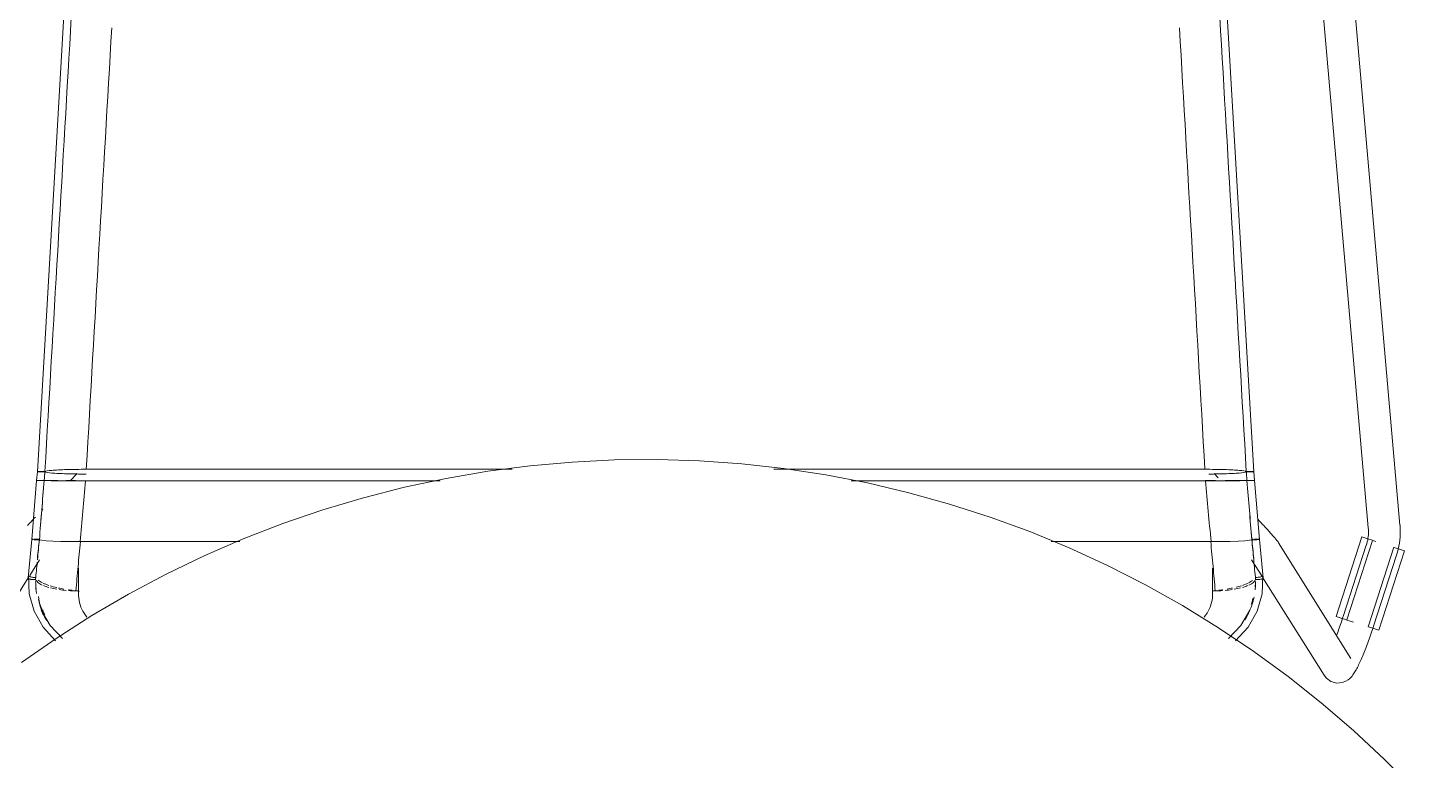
# Model space of a CAD drawing. Header units: millimetres. Extents: x 155927 to 326028, y -36033 to 97293.
# Drawn here: x 159678 to 160201, y 12592 to 12868 of the extents above; entities that cross this region are included whole.
import ezdxf

# ---------------------------------------------------------------- set-up
doc = ezdxf.new("R2010")
doc.units = ezdxf.units.MM
doc.header["$MEASUREMENT"] = 0
doc.layers.add('I-FURN', color=8, linetype='CONTINUOUS', lineweight=9)

msp = doc.modelspace()

# ---------------------------------------------------------------- linework, layer by layer
at = {"layer": 'I-FURN'}
for p, q in [((160195.83, 12680.44), (160156.88, 13123.77)), ((160146.58, 13103.89), (160183.88, 12679.39)), ((159681.88, 12700.57), (159701.16, 13032.48)), ((160140.68, 12700.57), (160121.4, 13032.48)), ((159883.62, 12704.2), (159867.69, 12702.77)), ((159899.6, 12704.99), (159883.62, 12704.2)), ((159915.6, 12705.13), (159899.6, 12704.99)), ((159931.59, 12704.64), (159915.6, 12705.13)), ((159947.55, 12703.51), (159931.59, 12704.64)), ((159963.45, 12701.74), (159947.55, 12703.51)), ((159681.87, 12700.57), (159681.6, 12697.21)), ((159681.94, 12700.6), (159681.88, 12700.57)), ((159681.88, 12700.57), (159681.94, 12700.54)), ((159682.13, 12700.62), (159681.94, 12700.6)), ((159681.94, 12700.54), (159682.13, 12700.51)), ((159682.42, 12700.64), (159682.13, 12700.62)), ((159682.13, 12700.51), (159682.43, 12700.49)), ((159682.8, 12700.66), (159682.42, 12700.64)), ((159682.43, 12700.49), (159682.81, 12700.47)), ((159683.25, 12700.67), (159682.8, 12700.66)), ((159682.81, 12700.47), (159683.26, 12700.46)), ((159683.74, 12700.68), (159683.25, 12700.67)), ((159683.26, 12700.46), (159683.75, 12700.46)), ((159684.24, 12700.68), (159683.74, 12700.68)), ((159683.75, 12700.46), (159684.25, 12700.46)), ((159684.71, 12700.67), (159684.24, 12700.68)), ((159684.25, 12700.46), (159684.72, 12700.47)), ((159685.6, 12700.88), (159684.71, 12700.67)), ((159684.72, 12700.47), (159685.62, 12700.26)), ((159687.35, 12701.07), (159685.6, 12700.88)), ((159685.62, 12700.26), (159687.37, 12700.07)), ((159689.85, 12701.23), (159687.35, 12701.07)), ((159687.37, 12700.07), (159689.87, 12699.9)), ((159692.98, 12701.36), (159689.85, 12701.23)), ((159689.87, 12699.9), (159692.99, 12699.78)), ((159696.54, 12701.43), (159692.98, 12701.36)), ((159692.99, 12699.78), (159696.54, 12699.7)), ((159696.84, 12699.82), (159694.27, 12697.15)), ((159700.33, 12701.46), (159696.54, 12701.43)), ((159696.54, 12699.7), (159700.22, 12699.67)), ((159860.9, 12701.46), (159700.33, 12701.46)), ((159700.33, 12701.46), (159860.9, 12701.46)), ((159836.05, 12698.02), (159820.4, 12694.7)), ((159851.82, 12700.71), (159836.05, 12698.02)), ((159867.69, 12702.77), (159851.82, 12700.71)), ((160122.23, 12701.46), (159959.63, 12701.46)), ((159959.63, 12701.46), (160122.23, 12701.46)), ((159979.27, 12699.34), (159963.45, 12701.74)), ((159994.98, 12696.3), (159979.27, 12699.34)), ((160126.02, 12701.43), (160122.23, 12701.46)), ((160123.77, 12699.68), (160126.02, 12699.7)), ((160127.19, 12698.29), (160125.72, 12699.82)), ((160129.58, 12701.36), (160126.02, 12701.43)), ((160126.02, 12699.7), (160129.57, 12699.78)), ((160129.57, 12699.78), (160132.69, 12699.9)), ((160132.71, 12701.23), (160129.58, 12701.36)), ((160132.69, 12699.9), (160135.19, 12700.07)), ((160135.21, 12701.07), (160132.71, 12701.23)), ((160135.19, 12700.07), (160136.94, 12700.26)), ((160136.96, 12700.88), (160135.21, 12701.07)), ((160136.94, 12700.26), (160137.84, 12700.47)), ((160137.85, 12700.67), (160136.96, 12700.88)), ((160137.84, 12700.47), (160138.31, 12700.46)), ((160138.32, 12700.68), (160137.85, 12700.67)), ((160138.31, 12700.46), (160138.81, 12700.46)), ((160138.82, 12700.68), (160138.32, 12700.68)), ((160138.81, 12700.46), (160139.3, 12700.46)), ((160139.31, 12700.67), (160138.82, 12700.68)), ((160139.3, 12700.46), (160139.75, 12700.47)), ((160139.76, 12700.66), (160139.31, 12700.67)), ((160139.75, 12700.47), (160140.13, 12700.49)), ((160140.14, 12700.64), (160139.76, 12700.66)), ((160140.13, 12700.49), (160140.43, 12700.51)), ((160140.43, 12700.62), (160140.14, 12700.64)), ((160140.62, 12700.6), (160140.43, 12700.62)), ((160140.43, 12700.51), (160140.62, 12700.54)), ((160140.68, 12700.57), (160140.62, 12700.6)), ((160140.62, 12700.54), (160140.68, 12700.57)), ((160140.69, 12700.57), (160140.96, 12697.21)), ((159679.78, 12675.01), (159681.6, 12697.21)), ((159681.67, 12697.21), (159681.6, 12697.21)), ((159681.6, 12697.21), (159681.67, 12697.21)), ((159681.67, 12697.21), (159681.6, 12697.21)), ((159681.6, 12697.21), (159681.67, 12697.21)), ((159681.86, 12697.2), (159681.67, 12697.21)), ((159681.67, 12697.21), (159681.86, 12697.21)), ((159681.86, 12697.21), (159681.67, 12697.21)), ((159681.67, 12697.21), (159681.85, 12697.2)), ((159681.85, 12697.2), (159682.15, 12697.2)), ((159681.86, 12697.21), (159682.15, 12697.21)), ((159682.15, 12697.21), (159681.86, 12697.21)), ((159682.15, 12697.2), (159681.86, 12697.2)), ((159682.15, 12697.21), (159682.54, 12697.22)), ((159682.53, 12697.22), (159682.15, 12697.21)), ((159682.53, 12697.2), (159682.15, 12697.2)), ((159682.15, 12697.2), (159682.53, 12697.2)), ((159682.99, 12697.22), (159682.53, 12697.22)), ((159682.98, 12697.2), (159682.53, 12697.2)), ((159682.53, 12697.2), (159682.98, 12697.2)), ((159682.54, 12697.22), (159682.99, 12697.22)), ((159683.47, 12697.2), (159682.98, 12697.2)), ((159682.98, 12697.2), (159683.47, 12697.2)), ((159682.99, 12697.22), (159683.48, 12697.22)), ((159683.48, 12697.22), (159682.99, 12697.22)), ((159683.97, 12697.2), (159683.47, 12697.2)), ((159683.47, 12697.2), (159683.97, 12697.2)), ((159683.48, 12697.22), (159683.98, 12697.22)), ((159683.97, 12697.22), (159683.48, 12697.22)), ((159684.44, 12697.22), (159683.97, 12697.22)), ((159684.44, 12697.2), (159683.97, 12697.2)), ((159683.97, 12697.2), (159684.44, 12697.2)), ((159683.98, 12697.22), (159684.45, 12697.22)), ((159685.33, 12697.19), (159684.44, 12697.2)), ((159684.44, 12697.2), (159685.32, 12697.19)), ((159685.32, 12697.19), (159687.07, 12697.17)), ((159687.07, 12697.17), (159685.33, 12697.19)), ((159685.34, 12697.23), (159687.1, 12697.24)), ((159687.09, 12697.24), (159685.34, 12697.23)), ((159687.07, 12697.17), (159689.58, 12697.16)), ((159689.57, 12697.16), (159687.08, 12697.17)), ((159689.59, 12697.26), (159687.09, 12697.24)), ((159687.1, 12697.24), (159689.59, 12697.26)), ((159692.71, 12697.15), (159689.58, 12697.16)), ((159689.58, 12697.16), (159692.71, 12697.15)), ((159696.27, 12697.27), (159692.71, 12697.26)), ((159696.28, 12697.15), (159692.71, 12697.15)), ((159692.71, 12697.15), (159696.28, 12697.15)), ((159692.72, 12697.26), (159696.27, 12697.27)), ((159700.06, 12697.15), (159696.28, 12697.15)), ((159696.28, 12697.15), (159700.06, 12697.15)), ((159833.8, 12697.15), (159700.06, 12697.15)), ((159700.06, 12697.15), (159833.8, 12697.15)), ((159820.4, 12694.7), (159804.89, 12690.75)), ((160122.5, 12697.15), (159988.86, 12697.15)), ((159988.86, 12697.15), (160122.5, 12697.15)), ((160010.55, 12692.64), (159994.98, 12696.3)), ((160025.97, 12688.36), (160010.55, 12692.64)), ((160126.28, 12697.15), (160122.5, 12697.15)), ((160122.5, 12697.15), (160126.28, 12697.15)), ((160122.51, 12697.27), (160126.29, 12697.27)), ((160126.29, 12697.27), (160122.51, 12697.27)), ((160129.85, 12697.15), (160126.28, 12697.15)), ((160126.28, 12697.15), (160129.85, 12697.15)), ((160129.84, 12697.26), (160132.97, 12697.26)), ((160132.97, 12697.26), (160129.85, 12697.26)), ((160132.98, 12697.16), (160129.85, 12697.15)), ((160129.85, 12697.15), (160132.98, 12697.16)), ((160132.97, 12697.26), (160135.46, 12697.24)), ((160135.47, 12697.24), (160132.97, 12697.26)), ((160135.48, 12697.17), (160132.98, 12697.16)), ((160132.98, 12697.16), (160135.49, 12697.17)), ((160135.46, 12697.24), (160137.22, 12697.23)), ((160137.22, 12697.23), (160135.47, 12697.24)), ((160137.23, 12697.19), (160135.49, 12697.17)), ((160135.49, 12697.17), (160137.24, 12697.19)), ((160138.12, 12697.2), (160137.23, 12697.19)), ((160137.24, 12697.19), (160138.12, 12697.2)), ((160138.11, 12697.22), (160138.58, 12697.22)), ((160138.59, 12697.22), (160138.12, 12697.22)), ((160138.59, 12697.2), (160138.12, 12697.2)), ((160138.12, 12697.2), (160138.59, 12697.2)), ((160138.58, 12697.22), (160139.08, 12697.22)), ((160139.08, 12697.22), (160138.59, 12697.22)), ((160139.09, 12697.2), (160138.59, 12697.2)), ((160138.59, 12697.2), (160139.09, 12697.2)), ((160139.08, 12697.22), (160139.57, 12697.22)), ((160139.57, 12697.22), (160139.08, 12697.22)), ((160139.58, 12697.2), (160139.09, 12697.2)), ((160139.09, 12697.2), (160139.58, 12697.2)), ((160139.57, 12697.22), (160140.02, 12697.22)), ((160140.03, 12697.22), (160139.57, 12697.22)), ((160140.03, 12697.2), (160139.58, 12697.2)), ((160139.58, 12697.2), (160140.03, 12697.2)), ((160140.02, 12697.22), (160140.41, 12697.21)), ((160140.41, 12697.21), (160140.03, 12697.22)), ((160140.41, 12697.2), (160140.03, 12697.2)), ((160140.03, 12697.2), (160140.41, 12697.2)), ((160140.7, 12697.2), (160140.41, 12697.2)), ((160140.41, 12697.2), (160140.71, 12697.2)), ((160140.89, 12697.21), (160140.96, 12697.21)), ((160140.96, 12697.21), (160140.89, 12697.21)), ((160140.89, 12697.21), (160140.96, 12697.21)), ((160140.96, 12697.21), (160140.89, 12697.21)), ((160142.78, 12675.01), (160140.96, 12697.21)), ((159804.89, 12690.75), (159789.56, 12686.19)), ((160041.2, 12683.47), (160025.97, 12688.36)), ((159679.8, 12682.05), (159680.24, 12682.52)), ((159680.24, 12682.52), (159680.69, 12683)), ((159680.69, 12683), (159681.15, 12683.48)), ((159683.5, 12685.97), (159683.99, 12686.47)), ((159789.56, 12686.19), (159774.42, 12681.02)), ((160056.22, 12677.97), (160041.2, 12683.47)), ((160142.76, 12682.05), (160142.32, 12682.52)), ((159678.13, 12680.25), (159678.53, 12680.69)), ((159678.53, 12680.69), (159678.95, 12681.13)), ((159678.95, 12681.13), (159679.37, 12681.59)), ((159679.37, 12681.59), (159679.8, 12682.05)), ((159774.42, 12681.02), (159759.5, 12675.24)), ((160071.02, 12671.88), (160056.22, 12677.97)), ((160143.19, 12681.59), (160142.76, 12682.05)), ((160143.61, 12681.13), (160143.19, 12681.59)), ((160144.03, 12680.69), (160143.61, 12681.13)), ((160144.43, 12680.25), (160144.03, 12680.69)), ((160144.82, 12679.83), (160144.43, 12680.25)), ((160145.2, 12679.41), (160144.82, 12679.83)), ((160145.57, 12679.01), (160145.2, 12679.41)), ((160145.93, 12678.62), (160145.57, 12679.01)), ((160146.27, 12678.24), (160145.93, 12678.62)), ((160146.6, 12677.88), (160146.27, 12678.24)), ((160146.91, 12677.53), (160146.6, 12677.88)), ((160147.22, 12677.19), (160146.91, 12677.53)), ((160147.5, 12676.87), (160147.22, 12677.19)), ((160183.88, 12679.39), (160183.92, 12678.73)), ((160183.93, 12677.41), (160183.9, 12676.75)), ((160183.92, 12678.73), (160183.94, 12678.07)), ((160183.94, 12678.07), (160183.93, 12677.41)), ((160195.84, 12680.39), (160195.83, 12680.44)), ((160195.91, 12679.25), (160195.84, 12680.39)), ((160195.86, 12675.83), (160195.92, 12676.97)), ((160195.94, 12678.11), (160195.91, 12679.25)), ((160195.92, 12676.97), (160195.94, 12678.11)), ((159678.35, 12660.52), (159679.77, 12675.01)), ((159679.84, 12675.03), (159679.77, 12675.01)), ((159679.77, 12675.01), (159679.84, 12674.98)), ((159679.78, 12675.01), (159679.84, 12675.03)), ((159679.84, 12674.98), (159679.78, 12675.01)), ((159680.02, 12675.06), (159679.84, 12675.03)), ((159679.84, 12675.03), (159680.03, 12675.06)), ((159679.84, 12674.98), (159680.03, 12674.96)), ((159680.32, 12675.08), (159680.02, 12675.06)), ((159680.03, 12675.06), (159680.32, 12675.08)), ((159680.03, 12674.96), (159680.33, 12674.94)), ((159680.33, 12674.94), (159680.03, 12674.96)), ((159680.33, 12674.94), (159680.71, 12674.92)), ((159680.71, 12674.92), (159680.33, 12674.94)), ((159681.15, 12675.11), (159680.7, 12675.1)), ((159680.7, 12675.1), (159681.15, 12675.11)), ((159680.71, 12674.92), (159681.16, 12674.91)), ((159681.17, 12674.91), (159680.71, 12674.92)), ((159681.64, 12675.11), (159681.15, 12675.11)), ((159681.15, 12675.11), (159681.64, 12675.11)), ((159681.16, 12674.91), (159681.65, 12674.9)), ((159681.66, 12674.9), (159681.17, 12674.91)), ((159682.14, 12675.11), (159681.64, 12675.11)), ((159681.64, 12675.11), (159682.14, 12675.11)), ((159681.65, 12674.9), (159682.15, 12674.91)), ((159682.16, 12674.91), (159681.66, 12674.9)), ((159682.61, 12675.1), (159682.14, 12675.11)), ((159682.14, 12675.11), (159682.61, 12675.1)), ((159682.15, 12674.91), (159682.62, 12674.92)), ((159682.63, 12674.92), (159682.16, 12674.91)), ((159682.62, 12674.92), (159683.51, 12674.72)), ((159683.51, 12674.72), (159682.63, 12674.92)), ((159685.23, 12674.55), (159683.51, 12674.72)), ((159683.51, 12674.72), (159685.25, 12674.54)), ((159687.69, 12674.39), (159685.25, 12674.54)), ((159685.25, 12674.54), (159687.73, 12674.39)), ((159690.76, 12674.28), (159687.72, 12674.39)), ((159687.73, 12674.39), (159690.83, 12674.28)), ((159694.27, 12674.21), (159690.82, 12674.28)), ((159690.83, 12674.28), (159694.26, 12674.21)), ((159694.36, 12674.2), (159698.12, 12674.18)), ((159698, 12674.18), (159694.36, 12674.2)), ((159698.12, 12674.18), (159758.24, 12674.18)), ((159758.24, 12674.18), (159698.12, 12674.18)), ((159759.5, 12675.24), (159744.82, 12668.88)), ((160064.32, 12674.18), (160124.44, 12674.18)), ((160124.44, 12674.18), (160064.32, 12674.18)), ((160085.55, 12665.2), (160071.02, 12671.88)), ((160124.44, 12674.18), (160128.2, 12674.2)), ((160128.2, 12674.2), (160124.56, 12674.18)), ((160131.74, 12674.28), (160128.29, 12674.21)), ((160128.3, 12674.21), (160131.73, 12674.28)), ((160131.73, 12674.28), (160134.83, 12674.39)), ((160134.87, 12674.39), (160131.8, 12674.28)), ((160134.83, 12674.39), (160137.31, 12674.54)), ((160137.31, 12674.54), (160134.87, 12674.39)), ((160137.31, 12674.54), (160139.05, 12674.72)), ((160139.05, 12674.72), (160137.33, 12674.55)), ((160139.93, 12674.92), (160139.05, 12674.72)), ((160139.05, 12674.72), (160139.94, 12674.92)), ((160140.4, 12674.91), (160139.93, 12674.92)), ((160139.94, 12674.92), (160140.41, 12674.91)), ((160140.42, 12675.11), (160139.95, 12675.1)), ((160139.95, 12675.1), (160140.42, 12675.11)), ((160140.9, 12674.9), (160140.4, 12674.91)), ((160140.41, 12674.91), (160140.91, 12674.9)), ((160141.39, 12674.91), (160140.9, 12674.9)), ((160140.91, 12674.9), (160141.4, 12674.91)), ((160141.41, 12675.11), (160140.92, 12675.11)), ((160140.92, 12675.11), (160141.41, 12675.11)), ((160141.85, 12674.92), (160141.39, 12674.91)), ((160141.4, 12674.91), (160141.85, 12674.92)), ((160141.86, 12675.1), (160141.41, 12675.11)), ((160141.41, 12675.11), (160141.86, 12675.1)), ((160141.85, 12674.92), (160142.23, 12674.94)), ((160142.23, 12674.94), (160141.85, 12674.92)), ((160142.24, 12675.08), (160141.86, 12675.1)), ((160141.86, 12675.1), (160142.24, 12675.08)), ((160142.23, 12674.94), (160142.53, 12674.96)), ((160142.53, 12674.96), (160142.23, 12674.94)), ((160142.54, 12675.06), (160142.24, 12675.08)), ((160142.24, 12675.08), (160142.53, 12675.06)), ((160142.53, 12675.06), (160142.72, 12675.03)), ((160142.53, 12674.96), (160142.72, 12674.98)), ((160142.72, 12675.03), (160142.54, 12675.06)), ((160142.79, 12675.01), (160142.72, 12675.03)), ((160142.72, 12675.03), (160142.78, 12675.01)), ((160142.78, 12675.01), (160142.72, 12674.98)), ((160142.72, 12674.98), (160142.79, 12675.01)), ((160144.21, 12660.52), (160142.79, 12675.01)), ((160147.78, 12676.56), (160147.5, 12676.87)), ((160148.03, 12676.27), (160147.78, 12676.56)), ((160148.28, 12675.99), (160148.03, 12676.27)), ((160148.51, 12675.72), (160148.28, 12675.99)), ((160148.72, 12675.47), (160148.51, 12675.72)), ((160148.92, 12675.23), (160148.72, 12675.47)), ((160149.11, 12675), (160148.92, 12675.23)), ((160149.29, 12674.77), (160149.11, 12675)), ((160149.47, 12674.55), (160149.29, 12674.77)), ((160149.64, 12674.32), (160149.47, 12674.55)), ((160149.82, 12674.07), (160149.64, 12674.32)), ((160150.04, 12673.74), (160149.82, 12674.07)), ((160177.34, 12630.16), (160150.04, 12673.74)), ((160181.39, 12675.98), (160171.7, 12645.97)), ((160183.13, 12672.83), (160174.42, 12646.02)), ((160175.74, 12644.66), (160185.43, 12674.67)), ((160181.39, 12675.98), (160183.34, 12675.35)), ((160183.14, 12672.86), (160183.13, 12672.83)), ((160183.33, 12673.49), (160183.14, 12672.86)), ((160183.5, 12674.13), (160183.33, 12673.49)), ((160183.34, 12675.35), (160185.31, 12674.71)), ((160183.64, 12674.78), (160183.5, 12674.13)), ((160183.75, 12675.43), (160183.64, 12674.78)), ((160183.84, 12676.09), (160183.75, 12675.43)), ((160193.5, 12672.07), (160183.81, 12642.06)), ((160183.9, 12676.75), (160183.84, 12676.09)), ((160185.53, 12674.64), (160186.69, 12674.26)), ((160193.62, 12672.03), (160195.59, 12671.39)), ((160195.16, 12671.32), (160195.4, 12672.44)), ((160195.4, 12672.44), (160195.6, 12673.56)), ((160195.6, 12673.56), (160195.76, 12674.69)), ((160195.76, 12674.69), (160195.86, 12675.83)), ((159678.99, 12661.46), (159682.69, 12667.37)), ((159744.82, 12668.88), (159730.41, 12661.93)), ((160139.87, 12667.37), (160143.91, 12660.92)), ((160185.83, 12642.31), (160194.54, 12669.12)), ((160197.54, 12670.76), (160187.86, 12640.75)), ((160194.54, 12669.12), (160194.87, 12670.21)), ((160194.87, 12670.21), (160195.16, 12671.32)), ((160195.59, 12671.39), (160197.54, 12670.76)), ((159678.47, 12661.41), (159678.76, 12654.5)), ((159697.41, 12664.14), (159697.41, 12654.38)), ((159730.41, 12661.93), (159716.29, 12654.41)), ((160099.81, 12657.94), (160085.55, 12665.2)), ((160125.15, 12654.38), (160125.15, 12664.14)), ((160144.09, 12661.41), (160143.8, 12654.5)), ((159655.39, 12623.79), (159678.42, 12660.55)), ((160113.77, 12650.12), (160099.81, 12657.94)), ((160144.14, 12660.55), (160167.17, 12623.79)), ((159678.76, 12654.5), (159680.63, 12647.98)), ((159697.47, 12655.63), (159696.42, 12655.63)), ((159716.29, 12654.41), (159702.48, 12646.33)), ((160126.14, 12655.63), (160125.09, 12655.63)), ((160143.8, 12654.5), (160141.93, 12647.98)), ((159680.63, 12647.98), (159684.02, 12641.97)), ((159683.34, 12648.38), (159686.71, 12642.55)), ((159702.48, 12646.33), (159689, 12637.71)), ((160127.4, 12641.75), (160113.77, 12650.12)), ((160139.22, 12648.38), (160135.85, 12642.55)), ((160141.93, 12647.98), (160138.54, 12641.97)), ((160173.65, 12645.34), (160171.7, 12645.97)), ((160174.08, 12645), (160174.31, 12645.69)), ((160174.31, 12645.69), (160174.42, 12646.02)), ((159684.02, 12641.97), (159688.77, 12636.82)), ((159686.71, 12642.55), (159691.39, 12637.64)), ((160140.69, 12632.83), (160127.4, 12641.75)), ((160135.85, 12642.55), (160131.17, 12637.64)), ((160138.54, 12641.97), (160133.79, 12636.82)), ((160172.21, 12639.66), (160172.45, 12640.3)), ((160172.45, 12640.3), (160172.68, 12640.95)), ((160172.68, 12640.95), (160172.92, 12641.6)), ((160172.92, 12641.6), (160173.15, 12642.27)), ((160173.15, 12642.27), (160173.39, 12642.94)), ((160173.39, 12642.94), (160173.62, 12643.62)), ((160173.62, 12643.62), (160173.85, 12644.31)), ((160175.62, 12644.7), (160173.65, 12645.34)), ((160173.85, 12644.31), (160174.08, 12645)), ((160175.84, 12644.63), (160178.32, 12643.83)), ((160185.9, 12641.38), (160183.93, 12642.02)), ((160184.94, 12639.64), (160185.19, 12640.38)), ((160185.19, 12640.38), (160185.44, 12641.11)), ((160185.44, 12641.11), (160185.68, 12641.85)), ((160185.68, 12641.85), (160185.83, 12642.31)), ((160187.86, 12640.75), (160185.9, 12641.38)), ((159689, 12637.71), (159675.88, 12628.56)), ((160171.98, 12639.04), (160172.21, 12639.66)), ((160183.17, 12634.71), (160183.42, 12635.38)), ((160183.42, 12635.38), (160183.68, 12636.07)), ((160183.68, 12636.07), (160183.93, 12636.77)), ((160183.93, 12636.77), (160184.19, 12637.48)), ((160184.19, 12637.48), (160184.44, 12638.19)), ((160184.44, 12638.19), (160184.69, 12638.92)), ((160184.69, 12638.92), (160184.94, 12639.64)), ((160153.61, 12623.4), (160140.69, 12632.83)), ((160181.17, 12629.77), (160181.42, 12630.34)), ((160181.42, 12630.34), (160181.66, 12630.92)), ((160181.66, 12630.92), (160181.91, 12631.51)), ((160181.91, 12631.51), (160182.16, 12632.12)), ((160182.16, 12632.12), (160182.41, 12632.75)), ((160182.41, 12632.75), (160182.66, 12633.39)), ((160182.66, 12633.39), (160182.91, 12634.04)), ((160182.91, 12634.04), (160183.17, 12634.71)), ((160178.35, 12624.32), (160178.6, 12624.7)), ((160178.6, 12624.7), (160178.84, 12625.1)), ((160178.84, 12625.1), (160179.08, 12625.5)), ((160179.08, 12625.5), (160179.31, 12625.91)), ((160179.31, 12625.91), (160179.54, 12626.33)), ((160179.54, 12626.33), (160179.77, 12626.77)), ((160179.77, 12626.77), (160180, 12627.23)), ((160180, 12627.23), (160180.23, 12627.7)), ((160180.23, 12627.7), (160180.46, 12628.19)), ((160180.46, 12628.19), (160180.7, 12628.7)), ((160180.7, 12628.7), (160180.93, 12629.23)), ((160180.93, 12629.23), (160181.17, 12629.77)), ((160166.14, 12613.45), (160153.61, 12623.4)), ((160168.07, 12622.66), (160167.17, 12623.79)), ((160168.07, 12622.66), (160169.8, 12621.44)), ((160169.8, 12621.44), (160172.03, 12620.85)), ((160172.03, 12620.85), (160174, 12621.03)), ((160174, 12621.03), (160175.38, 12621.55)), ((160175.38, 12621.55), (160176.29, 12622.11)), ((160176.29, 12622.11), (160176.92, 12622.63)), ((160176.92, 12622.63), (160177.39, 12623.1)), ((160177.39, 12623.1), (160177.76, 12623.52)), ((160177.76, 12623.52), (160178.07, 12623.93)), ((160178.07, 12623.93), (160178.35, 12624.32)), ((160178.27, 12603.01), (160166.14, 12613.45)), ((160189.96, 12592.1), (160178.27, 12603.01)), ((160201.21, 12580.73), (160189.96, 12592.1))]:
    msp.add_line(p, q, dxfattribs=at)
for points in [[(159704.03, 13032.67), (159700.81, 12977.43), (159694.37, 12866.83), (159687.93, 12756.07), (159684.71, 12700.67)], [(160118.53, 13032.67), (160121.75, 12977.43), (160128.19, 12866.83), (160134.63, 12756.07), (160137.85, 12700.67)], [(159700.33, 12701.46), (159703.52, 12756.99), (159706.72, 12812.52), (159709.92, 12867.95)], [(160112.65, 12867.95), (160115.84, 12812.49), (160119.04, 12756.99), (160122.23, 12701.46)], [(159684.72, 12700.47), (159684.12, 12700.45), (159682.61, 12700.45), (159681.87, 12700.53), (159681.87, 12700.57)], [(159684.44, 12697.2), (159684.48, 12697.78), (159684.57, 12698.93), (159684.66, 12700.09), (159684.71, 12700.67)], [(159684.45, 12697.22), (159684.49, 12697.76), (159684.58, 12698.84), (159684.67, 12699.93), (159684.72, 12700.47)], [(160138.11, 12697.22), (160138.07, 12697.76), (160137.98, 12698.84), (160137.89, 12699.93), (160137.84, 12700.47)], [(160138.12, 12697.2), (160138.08, 12697.78), (160137.99, 12698.93), (160137.9, 12700.09), (160137.85, 12700.67)], [(159684.44, 12697.2), (159684.14, 12693.48), (159683.53, 12686.05), (159682.93, 12678.62), (159682.63, 12674.92)], [(159699.03, 12685.65), (159699.38, 12689.48), (159699.72, 12693.31), (159700.06, 12697.15)], [(160122.5, 12697.15), (160122.84, 12693.31), (160123.18, 12689.48), (160123.53, 12685.65)], [(160138.12, 12697.2), (160138.42, 12693.48), (160139.03, 12686.05), (160139.63, 12678.62), (160139.93, 12674.92)], [(160138.64, 12690.89), (160138.67, 12690.48), (160138.71, 12690.07), (160138.74, 12689.66)], [(159698, 12674.18), (159698.35, 12678), (159698.69, 12681.82), (159699.03, 12685.65)], [(160123.53, 12685.65), (160123.87, 12681.82), (160124.21, 12678), (160124.56, 12674.18)], [(160139.04, 12686.05), (160139.34, 12682.4), (160139.65, 12678.75), (160139.95, 12675.1)], [(159681.9, 12667.38), (159682.14, 12669.87), (159682.38, 12672.39), (159682.62, 12674.92)], [(159681.9, 12668.02), (159682.13, 12670.3), (159682.36, 12672.6), (159682.59, 12674.91)], [(159696.42, 12655.63), (159696.68, 12658.65), (159697.22, 12664.79), (159697.81, 12671.04), (159698.12, 12674.18)], [(160126.14, 12655.63), (160125.88, 12658.65), (160125.34, 12664.79), (160124.75, 12671.04), (160124.44, 12674.18)], [(160141.37, 12659.96), (160141.13, 12662.4), (160140.66, 12667.35), (160140.18, 12672.39), (160139.94, 12674.92)], [(160140.66, 12668.02), (160140.42, 12670.36), (160140.19, 12672.73), (160139.95, 12675.1)], [(159681.19, 12659.96), (159681.4, 12662.12), (159681.61, 12664.31), (159681.82, 12666.51)], [(159678.53, 12661.26), (159678.57, 12661.22), (159678.7, 12661.13), (159678.99, 12660.99), (159679.38, 12660.88), (159679.84, 12660.78), (159680.33, 12660.72), (159680.83, 12660.68), (159681.14, 12660.69), (159681.29, 12660.69)], [(159683.74, 12657.79), (159683.04, 12658.12), (159681.9, 12658.82), (159681.33, 12659.57), (159681.19, 12659.96)], [(159681.23, 12659.13), (159681.24, 12658.23), (159681.3, 12657.33), (159681.41, 12656.44)], [(159681.53, 12654.68), (159681.34, 12655.91), (159681.3, 12657.17), (159681.3, 12658.43)], [(159682.2, 12659.61), (159682.61, 12659.28), (159683.13, 12658.96), (159683.77, 12658.65)], [(159684.02, 12658.53), (159684.65, 12658.24), (159685.4, 12657.96), (159686.22, 12657.7)], [(159686.17, 12656.91), (159685.44, 12657.11), (159684.8, 12657.35), (159684.2, 12657.59)], [(159686.64, 12657.54), (159687.44, 12657.29), (159688.32, 12657.06), (159689.24, 12656.84)], [(159689.22, 12656.23), (159688.38, 12656.37), (159687.57, 12656.54), (159686.83, 12656.72)], [(159689.9, 12656.69), (159690.54, 12656.55), (159691.21, 12656.41), (159691.89, 12656.29)], [(159692.71, 12655.79), (159691.81, 12655.87), (159690.92, 12655.97), (159690.07, 12656.09)], [(159693.58, 12656.04), (159694.06, 12655.98), (159694.53, 12655.92), (159695.01, 12655.87)], [(160127.55, 12655.86), (160128.03, 12655.92), (160128.5, 12655.98), (160128.96, 12656.04)], [(160132.49, 12656.09), (160131.64, 12655.97), (160130.77, 12655.85), (160129.86, 12655.79)], [(160130.67, 12656.31), (160131.35, 12656.42), (160132, 12656.55), (160132.66, 12656.69)], [(160135.72, 12656.73), (160134.98, 12656.54), (160134.18, 12656.38), (160133.34, 12656.23)], [(160133.98, 12657), (160134.66, 12657.17), (160135.36, 12657.35), (160136, 12657.54)], [(160136.37, 12657.69), (160137.18, 12657.95), (160137.99, 12658.24), (160138.54, 12658.53)], [(160138.37, 12657.59), (160137.79, 12657.35), (160137.13, 12657.11), (160136.39, 12656.91)], [(160138.79, 12658.65), (160139.43, 12658.96), (160139.82, 12659.28), (160140.15, 12659.6)], [(160141.37, 12659.96), (160141.23, 12659.57), (160140.66, 12658.82), (160139.52, 12658.12), (160138.83, 12657.79)], [(160141.34, 12658.43), (160141.33, 12657.6), (160141.29, 12656.78), (160141.21, 12655.96)], [(160141.23, 12657.18), (160141.29, 12657.83), (160141.3, 12658.48), (160141.29, 12659.13)], [(159696.42, 12655.63), (159695.47, 12655.63), (159694.55, 12655.67), (159693.64, 12655.72)], [(159697.42, 12654.11), (159697.41, 12654.61), (159697.42, 12655.12), (159697.47, 12655.63)], [(160125.09, 12655.63), (160125.14, 12655.12), (160125.16, 12654.61), (160125.15, 12654.1)], [(160128.93, 12655.72), (160128.02, 12655.67), (160127.09, 12655.63), (160126.14, 12655.63)], [(160139.71, 12650.56), (160139.97, 12651.27), (160140.15, 12652), (160140.28, 12652.73)]]:
    msp.add_open_spline(points, degree=3, dxfattribs=at)
for points, knots in [([(159681.87, 12700.57), (159681.87, 12700.59), (159682.01, 12700.61), (159682.4, 12700.65), (159682.79, 12700.66), (159683.24, 12700.67), (159683.74, 12700.68), (159684.24, 12700.68), (159684.56, 12700.67), (159684.71, 12700.67)], [-0.498493, -0.498493, -0.498493, -0.498493, -0.375, -0.3125, -0.25, -0.1875, -0.125, -0.0625, 0, 0, 0, 0]), ([(159684.71, 12700.67), (159684.99, 12700.81), (159686.37, 12701.02), (159689.73, 12701.24), (159692.9, 12701.37), (159696.5, 12701.44), (159699.05, 12701.46), (159700.33, 12701.46)], [-1, -1, -1, -1, -0.666667, -0.5, -0.333333, -0.166667, 0, 0, 0, 0]), ([(159700.22, 12699.67), (159697.7, 12699.68), (159693.93, 12699.73), (159689.75, 12699.9), (159686.4, 12700.12), (159685.01, 12700.32), (159684.72, 12700.47)], [-0.996036, -0.996036, -0.996036, -0.996036, -0.6666667, -0.5, -0.3333333, 0, 0, 0, 0]), ([(160122.23, 12701.46), (160123.51, 12701.46), (160126.06, 12701.44), (160129.66, 12701.37), (160132.83, 12701.24), (160136.19, 12701.02), (160137.57, 12700.81), (160137.85, 12700.67)], [-1, -1, -1, -1, -0.833333, -0.666667, -0.5, -0.333333, 0, 0, 0, 0]), ([(160137.84, 12700.47), (160137.55, 12700.32), (160136.16, 12700.12), (160132.81, 12699.9), (160129.65, 12699.77), (160126.54, 12699.7), (160124.53, 12699.68), (160123.77, 12699.68)], [-1, -1, -1, -1, -0.6666667, -0.5, -0.3333333, -0.1666667, -0.0664381, -0.0664381, -0.0664381, -0.0664381]), ([(160140.69, 12700.57), (160140.69, 12700.55), (160140.55, 12700.52), (160140.15, 12700.49), (160139.77, 12700.47), (160139.31, 12700.46), (160138.81, 12700.46), (160138.31, 12700.46), (160137.99, 12700.46), (160137.84, 12700.47)], [-0.5, -0.5, -0.5, -0.5, -0.375, -0.3125, -0.25, -0.1875, -0.125, -0.0625, 0, 0, 0, 0]), ([(160137.85, 12700.67), (160138.07, 12700.67), (160138.57, 12700.68), (160139.2, 12700.68), (160139.66, 12700.67), (160140.07, 12700.65), (160140.53, 12700.62), (160140.69, 12700.59), (160140.69, 12700.57)], [-1, -1, -1, -1, -0.90625, -0.8125, -0.765625, -0.71875, -0.625, -0.501507, -0.501507, -0.501507, -0.501507]), ([(159684.44, 12697.22), (159684.14, 12693.53), (159683.7, 12688.19), (159683.25, 12682.86), (159683.12, 12681.21)], [0, 0, 0, 0, 0.5, 0.7233886, 0.7233886, 0.7233886, 0.7233886]), ([(160141.27, 12660.69), (160141.49, 12660.68), (160141.98, 12660.69), (160142.73, 12660.78), (160143.4, 12660.93), (160143.83, 12661.1), (160143.99, 12661.22), (160144.03, 12661.26)], [-1, -1, -1, -1, -0.90625, -0.8125, -0.71875, -0.625, -0.5625, -0.5625, -0.5625, -0.5625]), ([(159681.19, 12659.96), (159681.04, 12659.94), (159680.76, 12659.91), (159680.33, 12659.89), (159679.96, 12659.9), (159679.67, 12659.93), (159679.4, 12659.96), (159679.15, 12660.01), (159678.92, 12660.07), (159678.73, 12660.14), (159678.53, 12660.24), (159678.43, 12660.32), (159678.4, 12660.37)], [0, 0, 0, 0, 0.0555556, 0.1111111, 0.1666667, 0.1944444, 0.2222222, 0.2777778, 0.3055556, 0.3333333, 0.3888889, 0.4444444, 0.4444444, 0.4444444, 0.4444444]), ([(160144.16, 12660.37), (160144.14, 12660.35), (160144.1, 12660.3), (160143.99, 12660.22), (160143.8, 12660.12), (160143.48, 12660.02), (160143.08, 12659.95), (160142.73, 12659.91), (160142.35, 12659.89), (160141.91, 12659.9), (160141.55, 12659.93), (160141.37, 12659.96)], [0.5555556, 0.5555556, 0.5555556, 0.5555556, 0.5833333, 0.6180556, 0.6527778, 0.7222222, 0.7916667, 0.8263889, 0.8611111, 0.9305556, 1, 1, 1, 1]), ([(159685.39, 12644.5), (159684.82, 12645.39), (159683.16, 12648.21), (159682.55, 12651.32), (159682.26, 12653.46)], [0.591443, 0.591443, 0.591443, 0.591443, 0.6666667, 0.8236682, 0.8236682, 0.8236682, 0.8236682]), ([(159682.26, 12652.35), (159682.66, 12651.01), (159683.39, 12649.05), (159684.39, 12647.22), (159684.74, 12646.65)], [0.2297626, 0.2297626, 0.2297626, 0.2297626, 0.3333333, 0.3824546, 0.3824546, 0.3824546, 0.3824546]), ([(159700.58, 12645.73), (159699.81, 12646.64), (159697.88, 12649.64), (159697.25, 12653.24), (159697.47, 12655.63)], [0.5, 0.5, 0.5, 0.5, 0.6666667, 1, 1, 1, 1]), ([(160125.09, 12655.63), (160125.31, 12653.24), (160124.68, 12649.64), (160122.75, 12646.64), (160121.98, 12645.73)], [0, 0, 0, 0, 0.3333333, 0.5, 0.5, 0.5, 0.5]), ([(160140.77, 12653.28), (160140.33, 12651.2), (160139.35, 12648.24), (160137.79, 12645.57), (160137.26, 12644.77)], [-0.8210019, -0.8210019, -0.8210019, -0.8210019, -0.6666667, -0.5975811, -0.5975811, -0.5975811, -0.5975811])]:
    msp.add_open_spline(points, degree=3, knots=knots, dxfattribs=at)

doc.saveas('drawing.dxf')
